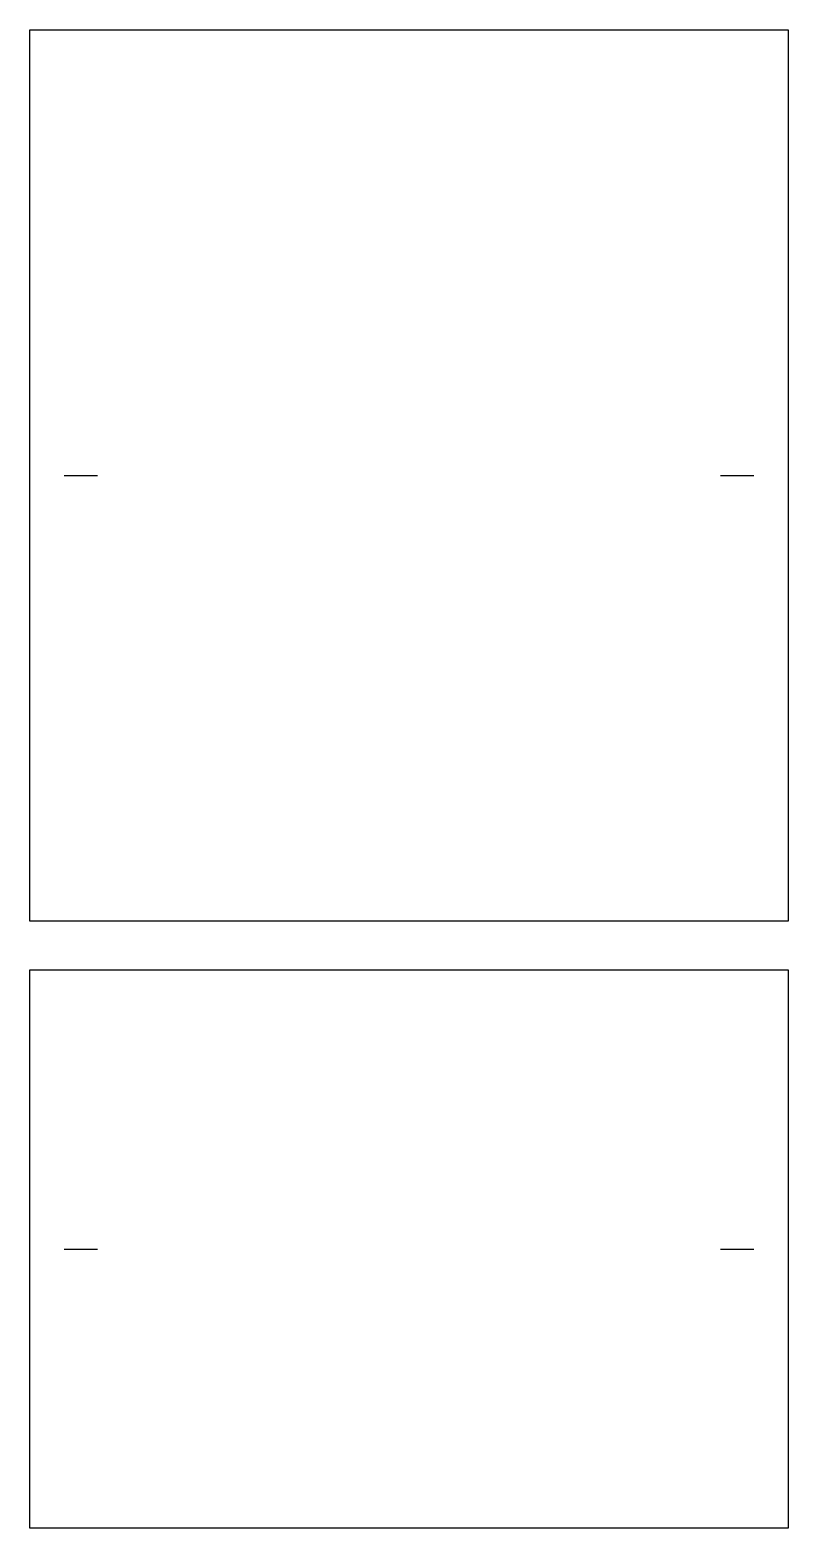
# Model space of a CAD drawing. Extents: x 0 to 67, y 0 to 132.
import ezdxf

# ---------------------------------------------------------------- set-up
doc = ezdxf.new("R2010")
doc.units = 0
doc.layers.add('Layer_1', color=7, linetype='CONTINUOUS')

msp = doc.modelspace()

# ---------------------------------------------------------------- linework, layer by layer
at = {"layer": 'Layer_1', "color": 7}
for p, q in [((0.000028, 53.515345), (0.000028, 132.077545)), ((0.000028, 132.077545), (66.802028, 132.077545)), ((66.802028, 132.077545), (66.802028, 53.515345)), ((3.011145, 92.796439), (5.945818, 92.796439)), ((60.856238, 92.796439), (63.79094, 92.796439)), ((66.802028, 53.515345), (0.000028, 53.515345)), ((0, -0.000003), (0, 49.199797)), ((0, 49.199797), (66.802, 49.199797)), ((66.802, 49.199797), (66.802, -0.000003)), ((3.011114, 24.599894), (5.945813, 24.599894)), ((60.856215, 24.599894), (63.790914, 24.599894)), ((66.802, -0.000003), (0, -0.000003))]:
    msp.add_line(p, q, dxfattribs=at)

doc.saveas('drawing.dxf')
